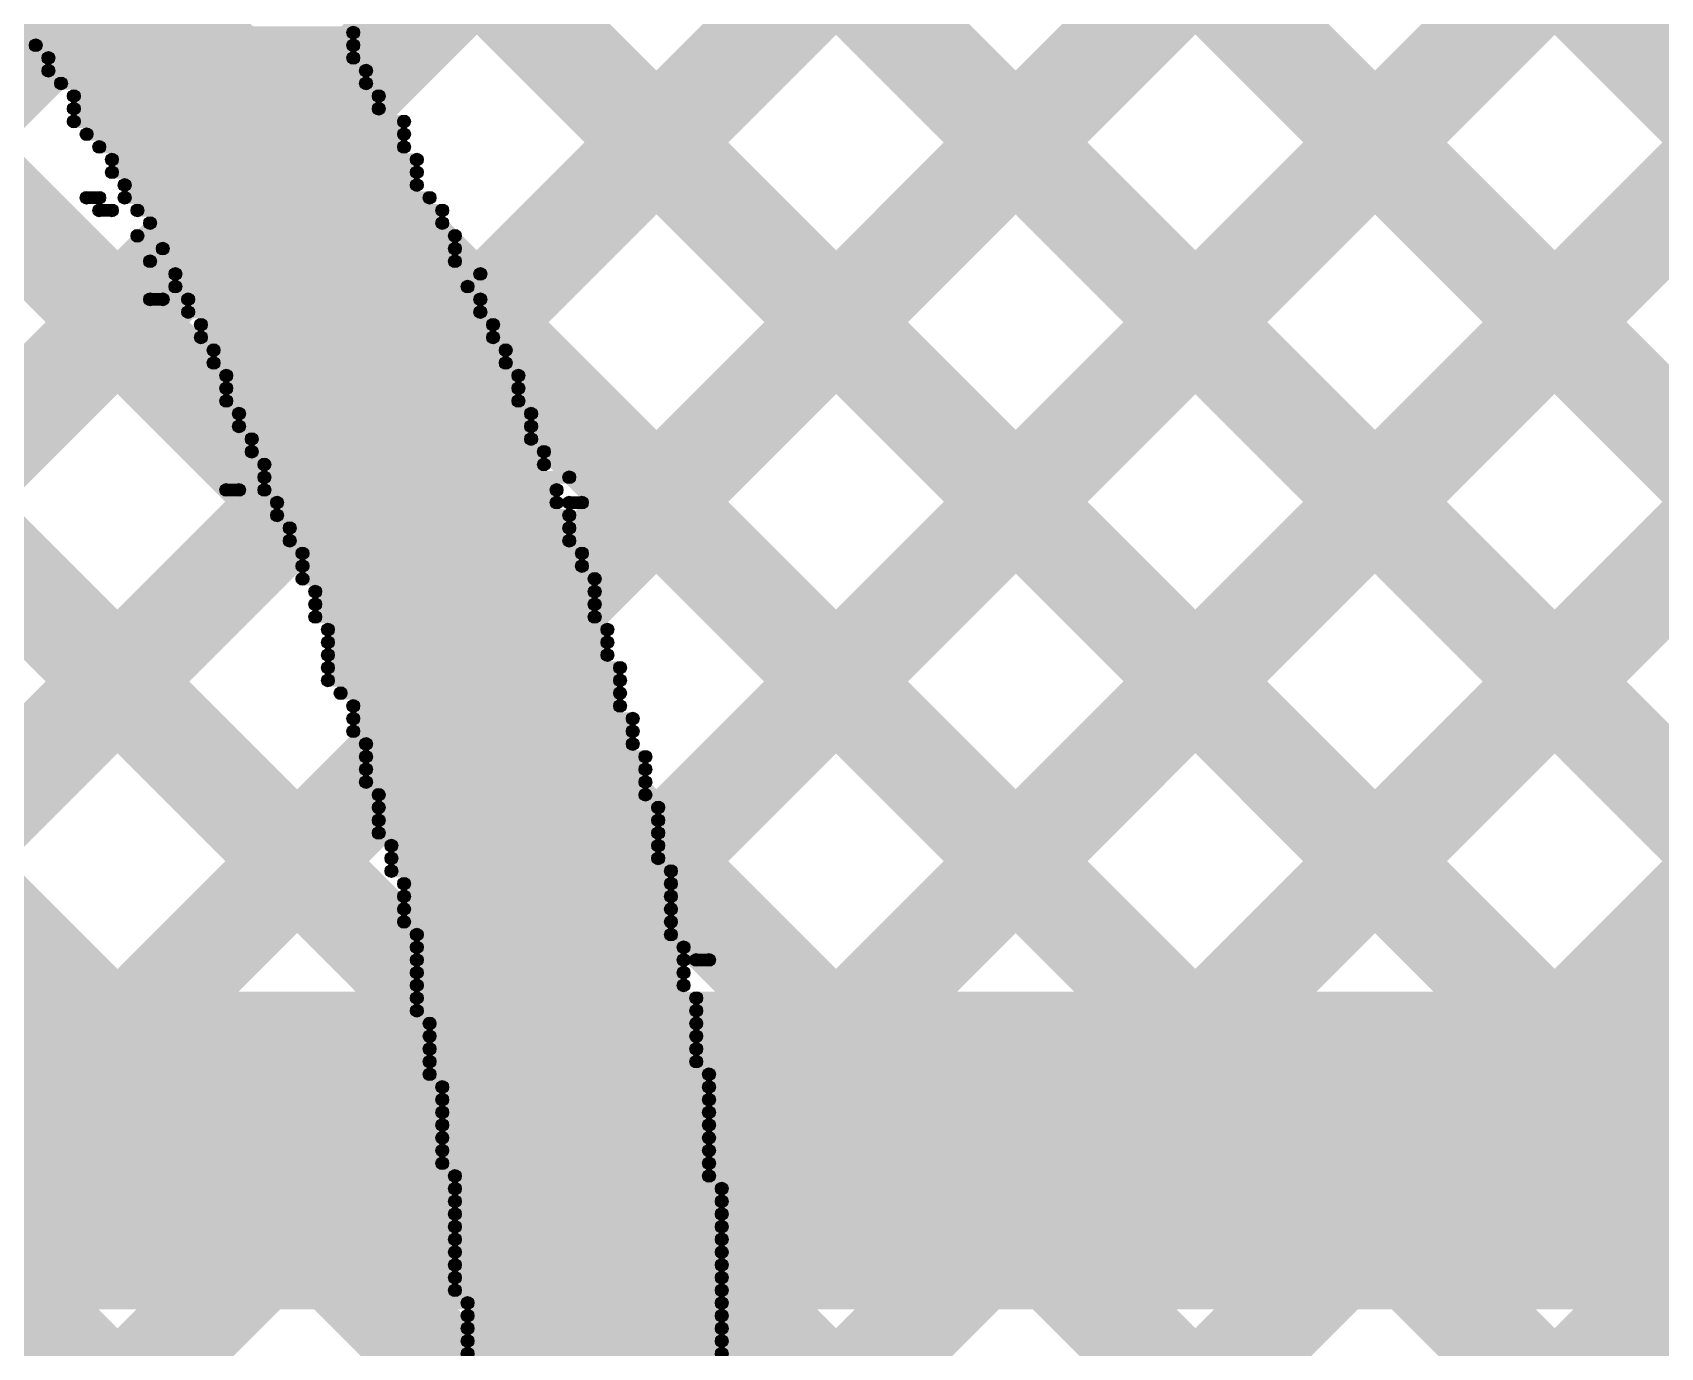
# Model space of a CAD drawing. Header units: millimetres. Extents: x 0 to 5.55, y 0 to 1.02.
# Drawn here: x 4.4298 to 4.5579, y 0.5995 to 0.703 of the extents above; entities that cross this region are included whole.
import ezdxf

# ---------------------------------------------------------------- set-up
doc = ezdxf.new("R2010")
doc.units = ezdxf.units.MM
doc.header["$MEASUREMENT"] = 0
for name, color, linetype in [('BottomLayer', 5, 'Continuous'), ('BottomOverlay', 54, 'Continuous'), ('TopLayer', 1, 'Continuous')]:
    doc.layers.add(name, color=color, linetype=linetype)

msp = doc.modelspace()

# ---------------------------------------------------------------- hatches: boundary and pattern name
at = {"layer": 'BottomLayer'}
for points in [[(4.02527, 0.29167), (4.01961, 0.29733), (4.72011, 0.99783), (4.72577, 0.99217)], [(4.03396, 0.99217), (4.03961, 0.99783), (4.50861, 0.52883), (4.50295, 0.52317)], [(4.05356, 0.29167), (4.0479, 0.29733), (4.7484, 0.99783), (4.75406, 0.99217)], [(4.06224, 0.99217), (4.0679, 0.99783), (4.52237, 0.54336), (4.51671, 0.5377)], [(4.08184, 0.29167), (4.07618, 0.29733), (4.77668, 0.99783), (4.78234, 0.99217)], [(4.09052, 0.99217), (4.09618, 0.99783), (4.55068, 0.54333), (4.54502, 0.53767)], [(4.11012, 0.29167), (4.10447, 0.29733), (4.80497, 0.99783), (4.81062, 0.99217)], [(4.11881, 0.99217), (4.12447, 0.99783), (4.57897, 0.54333), (4.57331, 0.53767)], [(4.13841, 0.29167), (4.13275, 0.29733), (4.83325, 0.99783), (4.83891, 0.99217)], [(4.14709, 0.99217), (4.15275, 0.99783), (4.60725, 0.54333), (4.60159, 0.53767)], [(4.16669, 0.29167), (4.16104, 0.29733), (4.86154, 0.99783), (4.86719, 0.99217)], [(4.17538, 0.99217), (4.18103, 0.99783), (4.63553, 0.54333), (4.62988, 0.53767)], [(4.19498, 0.29167), (4.18932, 0.29733), (4.88982, 0.99783), (4.89548, 0.99217)], [(4.20366, 0.99217), (4.20932, 0.99783), (4.64783, 0.55932), (4.64217, 0.55366)], [(4.22326, 0.29167), (4.2176, 0.29733), (4.9181, 0.99783), (4.92376, 0.99217)], [(4.23195, 0.99217), (4.2376, 0.99783), (4.6746, 0.56083), (4.66895, 0.55517)], [(4.25155, 0.29167), (4.24589, 0.29733), (4.94639, 0.99783), (4.95205, 0.99217)], [(4.26023, 0.99217), (4.26589, 0.99783), (4.70289, 0.56083), (4.69723, 0.55517)]]:
    msp.add_hatch(color=5, dxfattribs=at).paths.add_polyline_path(points)
at = {"layer": 'BottomOverlay'}
for points in [[(4.429, 0.7025), (4.429, 0.7035), (4.455, 0.7035), (4.455, 0.7025)], [(4.43, 0.7015), (4.43, 0.7025), (4.455, 0.7025), (4.455, 0.7015)], [(4.431, 0.7005), (4.431, 0.7015), (4.455, 0.7015), (4.455, 0.7005)], [(4.431, 0.6995), (4.431, 0.7005), (4.456, 0.7005), (4.456, 0.6995)], [(4.432, 0.6985), (4.432, 0.6995), (4.456, 0.6995), (4.456, 0.6985)], [(4.433, 0.6975), (4.433, 0.6985), (4.457, 0.6985), (4.457, 0.6975)], [(4.433, 0.6965), (4.433, 0.6975), (4.457, 0.6975), (4.457, 0.6965)], [(4.433, 0.6955), (4.433, 0.6965), (4.459, 0.6965), (4.459, 0.6955)], [(4.434, 0.6945), (4.434, 0.6955), (4.459, 0.6955), (4.459, 0.6945)], [(4.435, 0.6935), (4.435, 0.6945), (4.459, 0.6945), (4.459, 0.6935)], [(4.436, 0.6925), (4.436, 0.6935), (4.46, 0.6935), (4.46, 0.6925)], [(4.436, 0.6915), (4.436, 0.6925), (4.46, 0.6925), (4.46, 0.6915)], [(4.437, 0.6905), (4.437, 0.6915), (4.46, 0.6915), (4.46, 0.6905)], [(4.434, 0.6895), (4.434, 0.6905), (4.435, 0.6905), (4.435, 0.6895)], [(4.435, 0.6885), (4.435, 0.6895), (4.436, 0.6895), (4.436, 0.6885)], [(4.437, 0.6895), (4.437, 0.6905), (4.461, 0.6905), (4.461, 0.6895)], [(4.438, 0.6885), (4.438, 0.6895), (4.462, 0.6895), (4.462, 0.6885)], [(4.439, 0.6875), (4.439, 0.6885), (4.462, 0.6885), (4.462, 0.6875)], [(4.438, 0.6865), (4.438, 0.6875), (4.463, 0.6875), (4.463, 0.6865)], [(4.44, 0.6855), (4.44, 0.6865), (4.463, 0.6865), (4.463, 0.6855)], [(4.439, 0.6845), (4.439, 0.6855), (4.463, 0.6855), (4.463, 0.6845)], [(4.441, 0.6835), (4.441, 0.6845), (4.465, 0.6845), (4.465, 0.6835)], [(4.441, 0.6825), (4.441, 0.6835), (4.464, 0.6835), (4.464, 0.6825)], [(4.439, 0.6815), (4.439, 0.6825), (4.44, 0.6825), (4.44, 0.6815)], [(4.442, 0.6815), (4.442, 0.6825), (4.465, 0.6825), (4.465, 0.6815)], [(4.442, 0.6805), (4.442, 0.6815), (4.465, 0.6815), (4.465, 0.6805)], [(4.443, 0.6795), (4.443, 0.6805), (4.466, 0.6805), (4.466, 0.6795)], [(4.443, 0.6785), (4.443, 0.6795), (4.466, 0.6795), (4.466, 0.6785)], [(4.444, 0.6775), (4.444, 0.6785), (4.467, 0.6785), (4.467, 0.6775)], [(4.444, 0.6765), (4.444, 0.6775), (4.467, 0.6775), (4.467, 0.6765)], [(4.445, 0.6755), (4.445, 0.6765), (4.468, 0.6765), (4.468, 0.6755)], [(4.445, 0.6745), (4.445, 0.6755), (4.468, 0.6755), (4.468, 0.6745)], [(4.445, 0.6735), (4.445, 0.6745), (4.468, 0.6745), (4.468, 0.6735)], [(4.446, 0.6725), (4.446, 0.6735), (4.469, 0.6735), (4.469, 0.6725)], [(4.446, 0.6715), (4.446, 0.6725), (4.469, 0.6725), (4.469, 0.6715)], [(4.447, 0.6705), (4.447, 0.6715), (4.469, 0.6715), (4.469, 0.6705)], [(4.447, 0.6695), (4.447, 0.6705), (4.47, 0.6705), (4.47, 0.6695)], [(4.448, 0.6685), (4.448, 0.6695), (4.47, 0.6695), (4.47, 0.6685)], [(4.448, 0.6675), (4.448, 0.6685), (4.472, 0.6685), (4.472, 0.6675)], [(4.445, 0.6665), (4.445, 0.6675), (4.446, 0.6675), (4.446, 0.6665)], [(4.448, 0.6665), (4.448, 0.6675), (4.471, 0.6675), (4.471, 0.6665)], [(4.449, 0.6655), (4.449, 0.6665), (4.471, 0.6665), (4.471, 0.6655)], [(4.472, 0.6655), (4.472, 0.6665), (4.473, 0.6665), (4.473, 0.6655)], [(4.449, 0.6645), (4.449, 0.6655), (4.472, 0.6655), (4.472, 0.6645)], [(4.45, 0.6635), (4.45, 0.6645), (4.472, 0.6645), (4.472, 0.6635)], [(4.45, 0.6625), (4.45, 0.6635), (4.472, 0.6635), (4.472, 0.6625)], [(4.451, 0.6615), (4.451, 0.6625), (4.473, 0.6625), (4.473, 0.6615)], [(4.451, 0.6605), (4.451, 0.6615), (4.473, 0.6615), (4.473, 0.6605)], [(4.451, 0.6595), (4.451, 0.6605), (4.474, 0.6605), (4.474, 0.6595)], [(4.452, 0.6585), (4.452, 0.6595), (4.474, 0.6595), (4.474, 0.6585)], [(4.452, 0.6575), (4.452, 0.6585), (4.474, 0.6585), (4.474, 0.6575)], [(4.452, 0.6565), (4.452, 0.6575), (4.474, 0.6575), (4.474, 0.6565)], [(4.453, 0.6555), (4.453, 0.6565), (4.475, 0.6565), (4.475, 0.6555)], [(4.453, 0.6545), (4.453, 0.6555), (4.475, 0.6555), (4.475, 0.6545)], [(4.453, 0.6535), (4.453, 0.6545), (4.475, 0.6545), (4.475, 0.6535)], [(4.453, 0.6525), (4.453, 0.6535), (4.476, 0.6535), (4.476, 0.6525)], [(4.453, 0.6515), (4.453, 0.6525), (4.476, 0.6525), (4.476, 0.6515)], [(4.454, 0.6505), (4.454, 0.6515), (4.476, 0.6515), (4.476, 0.6505)], [(4.455, 0.6495), (4.455, 0.6505), (4.476, 0.6505), (4.476, 0.6495)], [(4.455, 0.6485), (4.455, 0.6495), (4.477, 0.6495), (4.477, 0.6485)], [(4.455, 0.6475), (4.455, 0.6485), (4.477, 0.6485), (4.477, 0.6475)], [(4.456, 0.6465), (4.456, 0.6475), (4.477, 0.6475), (4.477, 0.6465)], [(4.456, 0.6455), (4.456, 0.6465), (4.478, 0.6465), (4.478, 0.6455)], [(4.456, 0.6445), (4.456, 0.6455), (4.478, 0.6455), (4.478, 0.6445)], [(4.456, 0.6435), (4.456, 0.6445), (4.478, 0.6445), (4.478, 0.6435)], [(4.457, 0.6425), (4.457, 0.6435), (4.478, 0.6435), (4.478, 0.6425)], [(4.457, 0.6415), (4.457, 0.6425), (4.479, 0.6425), (4.479, 0.6415)], [(4.457, 0.6405), (4.457, 0.6415), (4.479, 0.6415), (4.479, 0.6405)], [(4.457, 0.6395), (4.457, 0.6405), (4.479, 0.6405), (4.479, 0.6395)], [(4.458, 0.6385), (4.458, 0.6395), (4.479, 0.6395), (4.479, 0.6385)], [(4.458, 0.6375), (4.458, 0.6385), (4.479, 0.6385), (4.479, 0.6375)], [(4.458, 0.6365), (4.458, 0.6375), (4.48, 0.6375), (4.48, 0.6365)], [(4.459, 0.6355), (4.459, 0.6365), (4.48, 0.6365), (4.48, 0.6355)], [(4.459, 0.6345), (4.459, 0.6355), (4.48, 0.6355), (4.48, 0.6345)], [(4.459, 0.6335), (4.459, 0.6345), (4.48, 0.6345), (4.48, 0.6335)], [(4.459, 0.6325), (4.459, 0.6335), (4.48, 0.6335), (4.48, 0.6325)], [(4.46, 0.6315), (4.46, 0.6325), (4.48, 0.6325), (4.48, 0.6315)], [(4.46, 0.6305), (4.46, 0.6315), (4.481, 0.6315), (4.481, 0.6305)], [(4.46, 0.6295), (4.46, 0.6305), (4.481, 0.6305), (4.481, 0.6295)], [(4.482, 0.6295), (4.482, 0.6305), (4.483, 0.6305), (4.483, 0.6295)], [(4.46, 0.6285), (4.46, 0.6295), (4.481, 0.6295), (4.481, 0.6285)], [(4.46, 0.6275), (4.46, 0.6285), (4.481, 0.6285), (4.481, 0.6275)], [(4.46, 0.6265), (4.46, 0.6275), (4.482, 0.6275), (4.482, 0.6265)], [(4.46, 0.6255), (4.46, 0.6265), (4.482, 0.6265), (4.482, 0.6255)], [(4.461, 0.6245), (4.461, 0.6255), (4.482, 0.6255), (4.482, 0.6245)], [(4.461, 0.6235), (4.461, 0.6245), (4.482, 0.6245), (4.482, 0.6235)], [(4.461, 0.6225), (4.461, 0.6235), (4.482, 0.6235), (4.482, 0.6225)], [(4.461, 0.6215), (4.461, 0.6225), (4.482, 0.6225), (4.482, 0.6215)], [(4.461, 0.6205), (4.461, 0.6215), (4.483, 0.6215), (4.483, 0.6205)], [(4.462, 0.6195), (4.462, 0.6205), (4.483, 0.6205), (4.483, 0.6195)], [(4.462, 0.6185), (4.462, 0.6195), (4.483, 0.6195), (4.483, 0.6185)], [(4.462, 0.6175), (4.462, 0.6185), (4.483, 0.6185), (4.483, 0.6175)], [(4.462, 0.6165), (4.462, 0.6175), (4.483, 0.6175), (4.483, 0.6165)], [(4.462, 0.6155), (4.462, 0.6165), (4.483, 0.6165), (4.483, 0.6155)], [(4.462, 0.6145), (4.462, 0.6155), (4.483, 0.6155), (4.483, 0.6145)], [(4.462, 0.6135), (4.462, 0.6145), (4.483, 0.6145), (4.483, 0.6135)], [(4.463, 0.6125), (4.463, 0.6135), (4.483, 0.6135), (4.483, 0.6125)], [(4.463, 0.6115), (4.463, 0.6125), (4.484, 0.6125), (4.484, 0.6115)], [(4.463, 0.6105), (4.463, 0.6115), (4.484, 0.6115), (4.484, 0.6105)], [(4.463, 0.6095), (4.463, 0.6105), (4.484, 0.6105), (4.484, 0.6095)], [(4.463, 0.6085), (4.463, 0.6095), (4.484, 0.6095), (4.484, 0.6085)], [(4.463, 0.6075), (4.463, 0.6085), (4.484, 0.6085), (4.484, 0.6075)], [(4.463, 0.6065), (4.463, 0.6075), (4.484, 0.6075), (4.484, 0.6065)], [(4.463, 0.6055), (4.463, 0.6065), (4.484, 0.6065), (4.484, 0.6055)], [(4.463, 0.6045), (4.463, 0.6055), (4.484, 0.6055), (4.484, 0.6045)], [(4.463, 0.6035), (4.463, 0.6045), (4.484, 0.6045), (4.484, 0.6035)], [(4.464, 0.6025), (4.464, 0.6035), (4.484, 0.6035), (4.484, 0.6025)], [(4.464, 0.6015), (4.464, 0.6025), (4.484, 0.6025), (4.484, 0.6015)], [(4.464, 0.6005), (4.464, 0.6015), (4.484, 0.6015), (4.484, 0.6005)], [(4.464, 0.5995), (4.464, 0.6005), (4.484, 0.6005), (4.484, 0.5995)], [(4.464, 0.5985), (4.464, 0.5995), (4.484, 0.5995), (4.484, 0.5985)]]:
    msp.add_hatch(color=54, dxfattribs=at).paths.add_polyline_path(points)
h = msp.add_hatch(color=54, dxfattribs=at)
edge = h.paths.add_edge_path()
edge.add_arc((4.43, 0.702), 0.0005, 0, 360)
h = msp.add_hatch(color=54, dxfattribs=at)
edge = h.paths.add_edge_path()
edge.add_arc((4.455, 0.703), 0.0005, 0, 360)
h = msp.add_hatch(color=54, dxfattribs=at)
edge = h.paths.add_edge_path()
edge.add_arc((4.455, 0.702), 0.0005, 0, 360)
h = msp.add_hatch(color=54, dxfattribs=at)
edge = h.paths.add_edge_path()
edge.add_arc((4.431, 0.701), 0.0005, 0, 360)
h = msp.add_hatch(color=54, dxfattribs=at)
edge = h.paths.add_edge_path()
edge.add_arc((4.455, 0.701), 0.0005, 0, 360)
h = msp.add_hatch(color=54, dxfattribs=at)
edge = h.paths.add_edge_path()
edge.add_arc((4.431, 0.7), 0.0005, 0, 360)
h = msp.add_hatch(color=54, dxfattribs=at)
edge = h.paths.add_edge_path()
edge.add_arc((4.456, 0.7), 0.0005, 0, 360)
h = msp.add_hatch(color=54, dxfattribs=at)
edge = h.paths.add_edge_path()
edge.add_arc((4.432, 0.699), 0.0005, 0, 360)
h = msp.add_hatch(color=54, dxfattribs=at)
edge = h.paths.add_edge_path()
edge.add_arc((4.433, 0.698), 0.0005, 0, 360)
h = msp.add_hatch(color=54, dxfattribs=at)
edge = h.paths.add_edge_path()
edge.add_arc((4.456, 0.699), 0.0005, 0, 360)
h = msp.add_hatch(color=54, dxfattribs=at)
edge = h.paths.add_edge_path()
edge.add_arc((4.457, 0.698), 0.0005, 0, 360)
h = msp.add_hatch(color=54, dxfattribs=at)
edge = h.paths.add_edge_path()
edge.add_arc((4.433, 0.697), 0.0005, 0, 360)
h = msp.add_hatch(color=54, dxfattribs=at)
edge = h.paths.add_edge_path()
edge.add_arc((4.457, 0.697), 0.0005, 0, 360)
h = msp.add_hatch(color=54, dxfattribs=at)
edge = h.paths.add_edge_path()
edge.add_arc((4.433, 0.696), 0.0005, 0, 360)
h = msp.add_hatch(color=54, dxfattribs=at)
edge = h.paths.add_edge_path()
edge.add_arc((4.459, 0.696), 0.0005, 0, 360)
h = msp.add_hatch(color=54, dxfattribs=at)
edge = h.paths.add_edge_path()
edge.add_arc((4.434, 0.695), 0.0005, 0, 360)
h = msp.add_hatch(color=54, dxfattribs=at)
edge = h.paths.add_edge_path()
edge.add_arc((4.459, 0.695), 0.0005, 0, 360)
h = msp.add_hatch(color=54, dxfattribs=at)
edge = h.paths.add_edge_path()
edge.add_arc((4.435, 0.694), 0.0005, 0, 360)
h = msp.add_hatch(color=54, dxfattribs=at)
edge = h.paths.add_edge_path()
edge.add_arc((4.436, 0.693), 0.0005, 0, 360)
h = msp.add_hatch(color=54, dxfattribs=at)
edge = h.paths.add_edge_path()
edge.add_arc((4.459, 0.694), 0.0005, 0, 360)
h = msp.add_hatch(color=54, dxfattribs=at)
edge = h.paths.add_edge_path()
edge.add_arc((4.46, 0.693), 0.0005, 0, 360)
h = msp.add_hatch(color=54, dxfattribs=at)
edge = h.paths.add_edge_path()
edge.add_arc((4.436, 0.692), 0.0005, 0, 360)
h = msp.add_hatch(color=54, dxfattribs=at)
edge = h.paths.add_edge_path()
edge.add_arc((4.46, 0.692), 0.0005, 0, 360)
h = msp.add_hatch(color=54, dxfattribs=at)
edge = h.paths.add_edge_path()
edge.add_arc((4.437, 0.691), 0.0005, 0, 360)
h = msp.add_hatch(color=54, dxfattribs=at)
edge = h.paths.add_edge_path()
edge.add_arc((4.46, 0.691), 0.0005, 0, 360)
h = msp.add_hatch(color=54, dxfattribs=at)
edge = h.paths.add_edge_path()
edge.add_arc((4.434, 0.69), 0.0005, 0, 360)
h = msp.add_hatch(color=54, dxfattribs=at)
edge = h.paths.add_edge_path()
edge.add_arc((4.435, 0.69), 0.0005, 0, 360)
h = msp.add_hatch(color=54, dxfattribs=at)
edge = h.paths.add_edge_path()
edge.add_arc((4.435, 0.689), 0.0005, 0, 360)
h = msp.add_hatch(color=54, dxfattribs=at)
edge = h.paths.add_edge_path()
edge.add_arc((4.436, 0.689), 0.0005, 0, 360)
h = msp.add_hatch(color=54, dxfattribs=at)
edge = h.paths.add_edge_path()
edge.add_arc((4.437, 0.69), 0.0005, 0, 360)
h = msp.add_hatch(color=54, dxfattribs=at)
edge = h.paths.add_edge_path()
edge.add_arc((4.438, 0.689), 0.0005, 0, 360)
h = msp.add_hatch(color=54, dxfattribs=at)
edge = h.paths.add_edge_path()
edge.add_arc((4.461, 0.69), 0.0005, 0, 360)
h = msp.add_hatch(color=54, dxfattribs=at)
edge = h.paths.add_edge_path()
edge.add_arc((4.462, 0.689), 0.0005, 0, 360)
h = msp.add_hatch(color=54, dxfattribs=at)
edge = h.paths.add_edge_path()
edge.add_arc((4.439, 0.688), 0.0005, 0, 360)
h = msp.add_hatch(color=54, dxfattribs=at)
edge = h.paths.add_edge_path()
edge.add_arc((4.462, 0.688), 0.0005, 0, 360)
h = msp.add_hatch(color=54, dxfattribs=at)
edge = h.paths.add_edge_path()
edge.add_arc((4.438, 0.687), 0.0005, 0, 360)
h = msp.add_hatch(color=54, dxfattribs=at)
edge = h.paths.add_edge_path()
edge.add_arc((4.463, 0.687), 0.0005, 0, 360)
h = msp.add_hatch(color=54, dxfattribs=at)
edge = h.paths.add_edge_path()
edge.add_arc((4.44, 0.686), 0.0005, 0, 360)
h = msp.add_hatch(color=54, dxfattribs=at)
edge = h.paths.add_edge_path()
edge.add_arc((4.463, 0.686), 0.0005, 0, 360)
h = msp.add_hatch(color=54, dxfattribs=at)
edge = h.paths.add_edge_path()
edge.add_arc((4.439, 0.685), 0.0005, 0, 360)
h = msp.add_hatch(color=54, dxfattribs=at)
edge = h.paths.add_edge_path()
edge.add_arc((4.441, 0.684), 0.0005, 0, 360)
h = msp.add_hatch(color=54, dxfattribs=at)
edge = h.paths.add_edge_path()
edge.add_arc((4.463, 0.685), 0.0005, 0, 360)
h = msp.add_hatch(color=54, dxfattribs=at)
edge = h.paths.add_edge_path()
edge.add_arc((4.465, 0.684), 0.0005, 0, 360)
h = msp.add_hatch(color=54, dxfattribs=at)
edge = h.paths.add_edge_path()
edge.add_arc((4.441, 0.683), 0.0005, 0, 360)
h = msp.add_hatch(color=54, dxfattribs=at)
edge = h.paths.add_edge_path()
edge.add_arc((4.464, 0.683), 0.0005, 0, 360)
h = msp.add_hatch(color=54, dxfattribs=at)
edge = h.paths.add_edge_path()
edge.add_arc((4.439, 0.682), 0.0005, 0, 360)
h = msp.add_hatch(color=54, dxfattribs=at)
edge = h.paths.add_edge_path()
edge.add_arc((4.44, 0.682), 0.0005, 0, 360)
h = msp.add_hatch(color=54, dxfattribs=at)
edge = h.paths.add_edge_path()
edge.add_arc((4.442, 0.682), 0.0005, 0, 360)
h = msp.add_hatch(color=54, dxfattribs=at)
edge = h.paths.add_edge_path()
edge.add_arc((4.465, 0.682), 0.0005, 0, 360)
h = msp.add_hatch(color=54, dxfattribs=at)
edge = h.paths.add_edge_path()
edge.add_arc((4.442, 0.681), 0.0005, 0, 360)
h = msp.add_hatch(color=54, dxfattribs=at)
edge = h.paths.add_edge_path()
edge.add_arc((4.443, 0.68), 0.0005, 0, 360)
h = msp.add_hatch(color=54, dxfattribs=at)
edge = h.paths.add_edge_path()
edge.add_arc((4.465, 0.681), 0.0005, 0, 360)
h = msp.add_hatch(color=54, dxfattribs=at)
edge = h.paths.add_edge_path()
edge.add_arc((4.466, 0.68), 0.0005, 0, 360)
h = msp.add_hatch(color=54, dxfattribs=at)
edge = h.paths.add_edge_path()
edge.add_arc((4.443, 0.679), 0.0005, 0, 360)
h = msp.add_hatch(color=54, dxfattribs=at)
edge = h.paths.add_edge_path()
edge.add_arc((4.466, 0.679), 0.0005, 0, 360)
h = msp.add_hatch(color=54, dxfattribs=at)
edge = h.paths.add_edge_path()
edge.add_arc((4.444, 0.678), 0.0005, 0, 360)
h = msp.add_hatch(color=54, dxfattribs=at)
edge = h.paths.add_edge_path()
edge.add_arc((4.467, 0.678), 0.0005, 0, 360)
h = msp.add_hatch(color=54, dxfattribs=at)
edge = h.paths.add_edge_path()
edge.add_arc((4.444, 0.677), 0.0005, 0, 360)
h = msp.add_hatch(color=54, dxfattribs=at)
edge = h.paths.add_edge_path()
edge.add_arc((4.467, 0.677), 0.0005, 0, 360)
h = msp.add_hatch(color=54, dxfattribs=at)
edge = h.paths.add_edge_path()
edge.add_arc((4.445, 0.676), 0.0005, 0, 360)
h = msp.add_hatch(color=54, dxfattribs=at)
edge = h.paths.add_edge_path()
edge.add_arc((4.445, 0.675), 0.0005, 0, 360)
h = msp.add_hatch(color=54, dxfattribs=at)
edge = h.paths.add_edge_path()
edge.add_arc((4.468, 0.676), 0.0005, 0, 360)
h = msp.add_hatch(color=54, dxfattribs=at)
edge = h.paths.add_edge_path()
edge.add_arc((4.468, 0.675), 0.0005, 0, 360)
h = msp.add_hatch(color=54, dxfattribs=at)
edge = h.paths.add_edge_path()
edge.add_arc((4.445, 0.674), 0.0005, 0, 360)
h = msp.add_hatch(color=54, dxfattribs=at)
edge = h.paths.add_edge_path()
edge.add_arc((4.468, 0.674), 0.0005, 0, 360)
h = msp.add_hatch(color=54, dxfattribs=at)
edge = h.paths.add_edge_path()
edge.add_arc((4.446, 0.673), 0.0005, 0, 360)
h = msp.add_hatch(color=54, dxfattribs=at)
edge = h.paths.add_edge_path()
edge.add_arc((4.469, 0.673), 0.0005, 0, 360)
h = msp.add_hatch(color=54, dxfattribs=at)
edge = h.paths.add_edge_path()
edge.add_arc((4.446, 0.672), 0.0005, 0, 360)
h = msp.add_hatch(color=54, dxfattribs=at)
edge = h.paths.add_edge_path()
edge.add_arc((4.447, 0.671), 0.0005, 0, 360)
h = msp.add_hatch(color=54, dxfattribs=at)
edge = h.paths.add_edge_path()
edge.add_arc((4.469, 0.672), 0.0005, 0, 360)
h = msp.add_hatch(color=54, dxfattribs=at)
edge = h.paths.add_edge_path()
edge.add_arc((4.469, 0.671), 0.0005, 0, 360)
h = msp.add_hatch(color=54, dxfattribs=at)
edge = h.paths.add_edge_path()
edge.add_arc((4.447, 0.67), 0.0005, 0, 360)
h = msp.add_hatch(color=54, dxfattribs=at)
edge = h.paths.add_edge_path()
edge.add_arc((4.47, 0.67), 0.0005, 0, 360)
h = msp.add_hatch(color=54, dxfattribs=at)
edge = h.paths.add_edge_path()
edge.add_arc((4.448, 0.669), 0.0005, 0, 360)
h = msp.add_hatch(color=54, dxfattribs=at)
edge = h.paths.add_edge_path()
edge.add_arc((4.47, 0.669), 0.0005, 0, 360)
h = msp.add_hatch(color=54, dxfattribs=at)
edge = h.paths.add_edge_path()
edge.add_arc((4.448, 0.668), 0.0005, 0, 360)
h = msp.add_hatch(color=54, dxfattribs=at)
edge = h.paths.add_edge_path()
edge.add_arc((4.472, 0.668), 0.0005, 0, 360)
h = msp.add_hatch(color=54, dxfattribs=at)
edge = h.paths.add_edge_path()
edge.add_arc((4.445, 0.667), 0.0005, 0, 360)
h = msp.add_hatch(color=54, dxfattribs=at)
edge = h.paths.add_edge_path()
edge.add_arc((4.446, 0.667), 0.0005, 0, 360)
h = msp.add_hatch(color=54, dxfattribs=at)
edge = h.paths.add_edge_path()
edge.add_arc((4.448, 0.667), 0.0005, 0, 360)
h = msp.add_hatch(color=54, dxfattribs=at)
edge = h.paths.add_edge_path()
edge.add_arc((4.449, 0.666), 0.0005, 0, 360)
h = msp.add_hatch(color=54, dxfattribs=at)
edge = h.paths.add_edge_path()
edge.add_arc((4.471, 0.667), 0.0005, 0, 360)
h = msp.add_hatch(color=54, dxfattribs=at)
edge = h.paths.add_edge_path()
edge.add_arc((4.471, 0.666), 0.0005, 0, 360)
h = msp.add_hatch(color=54, dxfattribs=at)
edge = h.paths.add_edge_path()
edge.add_arc((4.472, 0.666), 0.0005, 0, 360)
h = msp.add_hatch(color=54, dxfattribs=at)
edge = h.paths.add_edge_path()
edge.add_arc((4.473, 0.666), 0.0005, 0, 360)
h = msp.add_hatch(color=54, dxfattribs=at)
edge = h.paths.add_edge_path()
edge.add_arc((4.449, 0.665), 0.0005, 0, 360)
h = msp.add_hatch(color=54, dxfattribs=at)
edge = h.paths.add_edge_path()
edge.add_arc((4.472, 0.665), 0.0005, 0, 360)
h = msp.add_hatch(color=54, dxfattribs=at)
edge = h.paths.add_edge_path()
edge.add_arc((4.45, 0.664), 0.0005, 0, 360)
h = msp.add_hatch(color=54, dxfattribs=at)
edge = h.paths.add_edge_path()
edge.add_arc((4.472, 0.664), 0.0005, 0, 360)
h = msp.add_hatch(color=54, dxfattribs=at)
edge = h.paths.add_edge_path()
edge.add_arc((4.45, 0.663), 0.0005, 0, 360)
h = msp.add_hatch(color=54, dxfattribs=at)
edge = h.paths.add_edge_path()
edge.add_arc((4.472, 0.663), 0.0005, 0, 360)
h = msp.add_hatch(color=54, dxfattribs=at)
edge = h.paths.add_edge_path()
edge.add_arc((4.451, 0.662), 0.0005, 0, 360)
h = msp.add_hatch(color=54, dxfattribs=at)
edge = h.paths.add_edge_path()
edge.add_arc((4.451, 0.661), 0.0005, 0, 360)
h = msp.add_hatch(color=54, dxfattribs=at)
edge = h.paths.add_edge_path()
edge.add_arc((4.473, 0.662), 0.0005, 0, 360)
h = msp.add_hatch(color=54, dxfattribs=at)
edge = h.paths.add_edge_path()
edge.add_arc((4.473, 0.661), 0.0005, 0, 360)
h = msp.add_hatch(color=54, dxfattribs=at)
edge = h.paths.add_edge_path()
edge.add_arc((4.451, 0.66), 0.0005, 0, 360)
h = msp.add_hatch(color=54, dxfattribs=at)
edge = h.paths.add_edge_path()
edge.add_arc((4.474, 0.66), 0.0005, 0, 360)
h = msp.add_hatch(color=54, dxfattribs=at)
edge = h.paths.add_edge_path()
edge.add_arc((4.452, 0.659), 0.0005, 0, 360)
h = msp.add_hatch(color=54, dxfattribs=at)
edge = h.paths.add_edge_path()
edge.add_arc((4.474, 0.659), 0.0005, 0, 360)
h = msp.add_hatch(color=54, dxfattribs=at)
edge = h.paths.add_edge_path()
edge.add_arc((4.452, 0.658), 0.0005, 0, 360)
h = msp.add_hatch(color=54, dxfattribs=at)
edge = h.paths.add_edge_path()
edge.add_arc((4.452, 0.657), 0.0005, 0, 360)
h = msp.add_hatch(color=54, dxfattribs=at)
edge = h.paths.add_edge_path()
edge.add_arc((4.474, 0.658), 0.0005, 0, 360)
h = msp.add_hatch(color=54, dxfattribs=at)
edge = h.paths.add_edge_path()
edge.add_arc((4.474, 0.657), 0.0005, 0, 360)
h = msp.add_hatch(color=54, dxfattribs=at)
edge = h.paths.add_edge_path()
edge.add_arc((4.453, 0.656), 0.0005, 0, 360)
h = msp.add_hatch(color=54, dxfattribs=at)
edge = h.paths.add_edge_path()
edge.add_arc((4.475, 0.656), 0.0005, 0, 360)
h = msp.add_hatch(color=54, dxfattribs=at)
edge = h.paths.add_edge_path()
edge.add_arc((4.453, 0.655), 0.0005, 0, 360)
h = msp.add_hatch(color=54, dxfattribs=at)
edge = h.paths.add_edge_path()
edge.add_arc((4.475, 0.655), 0.0005, 0, 360)
h = msp.add_hatch(color=54, dxfattribs=at)
edge = h.paths.add_edge_path()
edge.add_arc((4.453, 0.654), 0.0005, 0, 360)
h = msp.add_hatch(color=54, dxfattribs=at)
edge = h.paths.add_edge_path()
edge.add_arc((4.475, 0.654), 0.0005, 0, 360)
h = msp.add_hatch(color=54, dxfattribs=at)
edge = h.paths.add_edge_path()
edge.add_arc((4.453, 0.653), 0.0005, 0, 360)
h = msp.add_hatch(color=54, dxfattribs=at)
edge = h.paths.add_edge_path()
edge.add_arc((4.453, 0.652), 0.0005, 0, 360)
h = msp.add_hatch(color=54, dxfattribs=at)
edge = h.paths.add_edge_path()
edge.add_arc((4.476, 0.653), 0.0005, 0, 360)
h = msp.add_hatch(color=54, dxfattribs=at)
edge = h.paths.add_edge_path()
edge.add_arc((4.476, 0.652), 0.0005, 0, 360)
h = msp.add_hatch(color=54, dxfattribs=at)
edge = h.paths.add_edge_path()
edge.add_arc((4.454, 0.651), 0.0005, 0, 360)
h = msp.add_hatch(color=54, dxfattribs=at)
edge = h.paths.add_edge_path()
edge.add_arc((4.476, 0.651), 0.0005, 0, 360)
h = msp.add_hatch(color=54, dxfattribs=at)
edge = h.paths.add_edge_path()
edge.add_arc((4.455, 0.65), 0.0005, 0, 360)
h = msp.add_hatch(color=54, dxfattribs=at)
edge = h.paths.add_edge_path()
edge.add_arc((4.476, 0.65), 0.0005, 0, 360)
h = msp.add_hatch(color=54, dxfattribs=at)
edge = h.paths.add_edge_path()
edge.add_arc((4.455, 0.649), 0.0005, 0, 360)
h = msp.add_hatch(color=54, dxfattribs=at)
edge = h.paths.add_edge_path()
edge.add_arc((4.455, 0.648), 0.0005, 0, 360)
h = msp.add_hatch(color=54, dxfattribs=at)
edge = h.paths.add_edge_path()
edge.add_arc((4.477, 0.649), 0.0005, 0, 360)
h = msp.add_hatch(color=54, dxfattribs=at)
edge = h.paths.add_edge_path()
edge.add_arc((4.477, 0.648), 0.0005, 0, 360)
h = msp.add_hatch(color=54, dxfattribs=at)
edge = h.paths.add_edge_path()
edge.add_arc((4.456, 0.647), 0.0005, 0, 360)
h = msp.add_hatch(color=54, dxfattribs=at)
edge = h.paths.add_edge_path()
edge.add_arc((4.477, 0.647), 0.0005, 0, 360)
h = msp.add_hatch(color=54, dxfattribs=at)
edge = h.paths.add_edge_path()
edge.add_arc((4.456, 0.646), 0.0005, 0, 360)
h = msp.add_hatch(color=54, dxfattribs=at)
edge = h.paths.add_edge_path()
edge.add_arc((4.478, 0.646), 0.0005, 0, 360)
h = msp.add_hatch(color=54, dxfattribs=at)
edge = h.paths.add_edge_path()
edge.add_arc((4.456, 0.645), 0.0005, 0, 360)
h = msp.add_hatch(color=54, dxfattribs=at)
edge = h.paths.add_edge_path()
edge.add_arc((4.478, 0.645), 0.0005, 0, 360)
h = msp.add_hatch(color=54, dxfattribs=at)
edge = h.paths.add_edge_path()
edge.add_arc((4.456, 0.644), 0.0005, 0, 360)
h = msp.add_hatch(color=54, dxfattribs=at)
edge = h.paths.add_edge_path()
edge.add_arc((4.457, 0.643), 0.0005, 0, 360)
h = msp.add_hatch(color=54, dxfattribs=at)
edge = h.paths.add_edge_path()
edge.add_arc((4.478, 0.644), 0.0005, 0, 360)
h = msp.add_hatch(color=54, dxfattribs=at)
edge = h.paths.add_edge_path()
edge.add_arc((4.478, 0.643), 0.0005, 0, 360)
h = msp.add_hatch(color=54, dxfattribs=at)
edge = h.paths.add_edge_path()
edge.add_arc((4.457, 0.642), 0.0005, 0, 360)
h = msp.add_hatch(color=54, dxfattribs=at)
edge = h.paths.add_edge_path()
edge.add_arc((4.479, 0.642), 0.0005, 0, 360)
h = msp.add_hatch(color=54, dxfattribs=at)
edge = h.paths.add_edge_path()
edge.add_arc((4.457, 0.641), 0.0005, 0, 360)
h = msp.add_hatch(color=54, dxfattribs=at)
edge = h.paths.add_edge_path()
edge.add_arc((4.479, 0.641), 0.0005, 0, 360)
h = msp.add_hatch(color=54, dxfattribs=at)
edge = h.paths.add_edge_path()
edge.add_arc((4.457, 0.64), 0.0005, 0, 360)
h = msp.add_hatch(color=54, dxfattribs=at)
edge = h.paths.add_edge_path()
edge.add_arc((4.458, 0.639), 0.0005, 0, 360)
h = msp.add_hatch(color=54, dxfattribs=at)
edge = h.paths.add_edge_path()
edge.add_arc((4.479, 0.64), 0.0005, 0, 360)
h = msp.add_hatch(color=54, dxfattribs=at)
edge = h.paths.add_edge_path()
edge.add_arc((4.479, 0.639), 0.0005, 0, 360)
h = msp.add_hatch(color=54, dxfattribs=at)
edge = h.paths.add_edge_path()
edge.add_arc((4.458, 0.638), 0.0005, 0, 360)
h = msp.add_hatch(color=54, dxfattribs=at)
edge = h.paths.add_edge_path()
edge.add_arc((4.479, 0.638), 0.0005, 0, 360)
h = msp.add_hatch(color=54, dxfattribs=at)
edge = h.paths.add_edge_path()
edge.add_arc((4.458, 0.637), 0.0005, 0, 360)
h = msp.add_hatch(color=54, dxfattribs=at)
edge = h.paths.add_edge_path()
edge.add_arc((4.48, 0.637), 0.0005, 0, 360)
h = msp.add_hatch(color=54, dxfattribs=at)
edge = h.paths.add_edge_path()
edge.add_arc((4.459, 0.636), 0.0005, 0, 360)
h = msp.add_hatch(color=54, dxfattribs=at)
edge = h.paths.add_edge_path()
edge.add_arc((4.48, 0.636), 0.0005, 0, 360)
h = msp.add_hatch(color=54, dxfattribs=at)
edge = h.paths.add_edge_path()
edge.add_arc((4.459, 0.635), 0.0005, 0, 360)
h = msp.add_hatch(color=54, dxfattribs=at)
edge = h.paths.add_edge_path()
edge.add_arc((4.459, 0.634), 0.0005, 0, 360)
h = msp.add_hatch(color=54, dxfattribs=at)
edge = h.paths.add_edge_path()
edge.add_arc((4.48, 0.635), 0.0005, 0, 360)
h = msp.add_hatch(color=54, dxfattribs=at)
edge = h.paths.add_edge_path()
edge.add_arc((4.48, 0.634), 0.0005, 0, 360)
h = msp.add_hatch(color=54, dxfattribs=at)
edge = h.paths.add_edge_path()
edge.add_arc((4.459, 0.633), 0.0005, 0, 360)
h = msp.add_hatch(color=54, dxfattribs=at)
edge = h.paths.add_edge_path()
edge.add_arc((4.48, 0.633), 0.0005, 0, 360)
h = msp.add_hatch(color=54, dxfattribs=at)
edge = h.paths.add_edge_path()
edge.add_arc((4.46, 0.632), 0.0005, 0, 360)
h = msp.add_hatch(color=54, dxfattribs=at)
edge = h.paths.add_edge_path()
edge.add_arc((4.48, 0.632), 0.0005, 0, 360)
h = msp.add_hatch(color=54, dxfattribs=at)
edge = h.paths.add_edge_path()
edge.add_arc((4.46, 0.631), 0.0005, 0, 360)
h = msp.add_hatch(color=54, dxfattribs=at)
edge = h.paths.add_edge_path()
edge.add_arc((4.46, 0.63), 0.0005, 0, 360)
h = msp.add_hatch(color=54, dxfattribs=at)
edge = h.paths.add_edge_path()
edge.add_arc((4.481, 0.631), 0.0005, 0, 360)
h = msp.add_hatch(color=54, dxfattribs=at)
edge = h.paths.add_edge_path()
edge.add_arc((4.481, 0.63), 0.0005, 0, 360)
h = msp.add_hatch(color=54, dxfattribs=at)
edge = h.paths.add_edge_path()
edge.add_arc((4.482, 0.63), 0.0005, 0, 360)
h = msp.add_hatch(color=54, dxfattribs=at)
edge = h.paths.add_edge_path()
edge.add_arc((4.483, 0.63), 0.0005, 0, 360)
h = msp.add_hatch(color=54, dxfattribs=at)
edge = h.paths.add_edge_path()
edge.add_arc((4.46, 0.629), 0.0005, 0, 360)
h = msp.add_hatch(color=54, dxfattribs=at)
edge = h.paths.add_edge_path()
edge.add_arc((4.481, 0.629), 0.0005, 0, 360)
h = msp.add_hatch(color=54, dxfattribs=at)
edge = h.paths.add_edge_path()
edge.add_arc((4.46, 0.628), 0.0005, 0, 360)
h = msp.add_hatch(color=54, dxfattribs=at)
edge = h.paths.add_edge_path()
edge.add_arc((4.481, 0.628), 0.0005, 0, 360)
h = msp.add_hatch(color=54, dxfattribs=at)
edge = h.paths.add_edge_path()
edge.add_arc((4.46, 0.627), 0.0005, 0, 360)
h = msp.add_hatch(color=54, dxfattribs=at)
edge = h.paths.add_edge_path()
edge.add_arc((4.482, 0.627), 0.0005, 0, 360)
h = msp.add_hatch(color=54, dxfattribs=at)
edge = h.paths.add_edge_path()
edge.add_arc((4.46, 0.626), 0.0005, 0, 360)
h = msp.add_hatch(color=54, dxfattribs=at)
edge = h.paths.add_edge_path()
edge.add_arc((4.461, 0.625), 0.0005, 0, 360)
h = msp.add_hatch(color=54, dxfattribs=at)
edge = h.paths.add_edge_path()
edge.add_arc((4.482, 0.626), 0.0005, 0, 360)
h = msp.add_hatch(color=54, dxfattribs=at)
edge = h.paths.add_edge_path()
edge.add_arc((4.482, 0.625), 0.0005, 0, 360)
h = msp.add_hatch(color=54, dxfattribs=at)
edge = h.paths.add_edge_path()
edge.add_arc((4.461, 0.624), 0.0005, 0, 360)
h = msp.add_hatch(color=54, dxfattribs=at)
edge = h.paths.add_edge_path()
edge.add_arc((4.482, 0.624), 0.0005, 0, 360)
h = msp.add_hatch(color=54, dxfattribs=at)
edge = h.paths.add_edge_path()
edge.add_arc((4.461, 0.623), 0.0005, 0, 360)
h = msp.add_hatch(color=54, dxfattribs=at)
edge = h.paths.add_edge_path()
edge.add_arc((4.482, 0.623), 0.0005, 0, 360)
h = msp.add_hatch(color=54, dxfattribs=at)
edge = h.paths.add_edge_path()
edge.add_arc((4.461, 0.622), 0.0005, 0, 360)
h = msp.add_hatch(color=54, dxfattribs=at)
edge = h.paths.add_edge_path()
edge.add_arc((4.482, 0.622), 0.0005, 0, 360)
h = msp.add_hatch(color=54, dxfattribs=at)
edge = h.paths.add_edge_path()
edge.add_arc((4.461, 0.621), 0.0005, 0, 360)
h = msp.add_hatch(color=54, dxfattribs=at)
edge = h.paths.add_edge_path()
edge.add_arc((4.462, 0.62), 0.0005, 0, 360)
h = msp.add_hatch(color=54, dxfattribs=at)
edge = h.paths.add_edge_path()
edge.add_arc((4.483, 0.621), 0.0005, 0, 360)
h = msp.add_hatch(color=54, dxfattribs=at)
edge = h.paths.add_edge_path()
edge.add_arc((4.483, 0.62), 0.0005, 0, 360)
h = msp.add_hatch(color=54, dxfattribs=at)
edge = h.paths.add_edge_path()
edge.add_arc((4.462, 0.619), 0.0005, 0, 360)
h = msp.add_hatch(color=54, dxfattribs=at)
edge = h.paths.add_edge_path()
edge.add_arc((4.483, 0.619), 0.0005, 0, 360)
h = msp.add_hatch(color=54, dxfattribs=at)
edge = h.paths.add_edge_path()
edge.add_arc((4.462, 0.618), 0.0005, 0, 360)
h = msp.add_hatch(color=54, dxfattribs=at)
edge = h.paths.add_edge_path()
edge.add_arc((4.483, 0.618), 0.0005, 0, 360)
h = msp.add_hatch(color=54, dxfattribs=at)
edge = h.paths.add_edge_path()
edge.add_arc((4.462, 0.617), 0.0005, 0, 360)
h = msp.add_hatch(color=54, dxfattribs=at)
edge = h.paths.add_edge_path()
edge.add_arc((4.462, 0.616), 0.0005, 0, 360)
h = msp.add_hatch(color=54, dxfattribs=at)
edge = h.paths.add_edge_path()
edge.add_arc((4.483, 0.617), 0.0005, 0, 360)
h = msp.add_hatch(color=54, dxfattribs=at)
edge = h.paths.add_edge_path()
edge.add_arc((4.483, 0.616), 0.0005, 0, 360)
h = msp.add_hatch(color=54, dxfattribs=at)
edge = h.paths.add_edge_path()
edge.add_arc((4.462, 0.615), 0.0005, 0, 360)
h = msp.add_hatch(color=54, dxfattribs=at)
edge = h.paths.add_edge_path()
edge.add_arc((4.483, 0.615), 0.0005, 0, 360)
h = msp.add_hatch(color=54, dxfattribs=at)
edge = h.paths.add_edge_path()
edge.add_arc((4.462, 0.614), 0.0005, 0, 360)
h = msp.add_hatch(color=54, dxfattribs=at)
edge = h.paths.add_edge_path()
edge.add_arc((4.483, 0.614), 0.0005, 0, 360)
h = msp.add_hatch(color=54, dxfattribs=at)
edge = h.paths.add_edge_path()
edge.add_arc((4.463, 0.613), 0.0005, 0, 360)
h = msp.add_hatch(color=54, dxfattribs=at)
edge = h.paths.add_edge_path()
edge.add_arc((4.483, 0.613), 0.0005, 0, 360)
h = msp.add_hatch(color=54, dxfattribs=at)
edge = h.paths.add_edge_path()
edge.add_arc((4.463, 0.612), 0.0005, 0, 360)
h = msp.add_hatch(color=54, dxfattribs=at)
edge = h.paths.add_edge_path()
edge.add_arc((4.463, 0.611), 0.0005, 0, 360)
h = msp.add_hatch(color=54, dxfattribs=at)
edge = h.paths.add_edge_path()
edge.add_arc((4.484, 0.612), 0.0005, 0, 360)
h = msp.add_hatch(color=54, dxfattribs=at)
edge = h.paths.add_edge_path()
edge.add_arc((4.484, 0.611), 0.0005, 0, 360)
h = msp.add_hatch(color=54, dxfattribs=at)
edge = h.paths.add_edge_path()
edge.add_arc((4.463, 0.61), 0.0005, 0, 360)
h = msp.add_hatch(color=54, dxfattribs=at)
edge = h.paths.add_edge_path()
edge.add_arc((4.484, 0.61), 0.0005, 0, 360)
h = msp.add_hatch(color=54, dxfattribs=at)
edge = h.paths.add_edge_path()
edge.add_arc((4.463, 0.609), 0.0005, 0, 360)
h = msp.add_hatch(color=54, dxfattribs=at)
edge = h.paths.add_edge_path()
edge.add_arc((4.484, 0.609), 0.0005, 0, 360)
h = msp.add_hatch(color=54, dxfattribs=at)
edge = h.paths.add_edge_path()
edge.add_arc((4.463, 0.608), 0.0005, 0, 360)
h = msp.add_hatch(color=54, dxfattribs=at)
edge = h.paths.add_edge_path()
edge.add_arc((4.463, 0.607), 0.0005, 0, 360)
h = msp.add_hatch(color=54, dxfattribs=at)
edge = h.paths.add_edge_path()
edge.add_arc((4.484, 0.608), 0.0005, 0, 360)
h = msp.add_hatch(color=54, dxfattribs=at)
edge = h.paths.add_edge_path()
edge.add_arc((4.484, 0.607), 0.0005, 0, 360)
h = msp.add_hatch(color=54, dxfattribs=at)
edge = h.paths.add_edge_path()
edge.add_arc((4.463, 0.606), 0.0005, 0, 360)
h = msp.add_hatch(color=54, dxfattribs=at)
edge = h.paths.add_edge_path()
edge.add_arc((4.484, 0.606), 0.0005, 0, 360)
h = msp.add_hatch(color=54, dxfattribs=at)
edge = h.paths.add_edge_path()
edge.add_arc((4.463, 0.605), 0.0005, 0, 360)
h = msp.add_hatch(color=54, dxfattribs=at)
edge = h.paths.add_edge_path()
edge.add_arc((4.484, 0.605), 0.0005, 0, 360)
h = msp.add_hatch(color=54, dxfattribs=at)
edge = h.paths.add_edge_path()
edge.add_arc((4.463, 0.604), 0.0005, 0, 360)
h = msp.add_hatch(color=54, dxfattribs=at)
edge = h.paths.add_edge_path()
edge.add_arc((4.484, 0.604), 0.0005, 0, 360)
h = msp.add_hatch(color=54, dxfattribs=at)
edge = h.paths.add_edge_path()
edge.add_arc((4.464, 0.603), 0.0005, 0, 360)
h = msp.add_hatch(color=54, dxfattribs=at)
edge = h.paths.add_edge_path()
edge.add_arc((4.464, 0.602), 0.0005, 0, 360)
h = msp.add_hatch(color=54, dxfattribs=at)
edge = h.paths.add_edge_path()
edge.add_arc((4.484, 0.603), 0.0005, 0, 360)
h = msp.add_hatch(color=54, dxfattribs=at)
edge = h.paths.add_edge_path()
edge.add_arc((4.484, 0.602), 0.0005, 0, 360)
h = msp.add_hatch(color=54, dxfattribs=at)
edge = h.paths.add_edge_path()
edge.add_arc((4.464, 0.601), 0.0005, 0, 360)
h = msp.add_hatch(color=54, dxfattribs=at)
edge = h.paths.add_edge_path()
edge.add_arc((4.484, 0.601), 0.0005, 0, 360)
h = msp.add_hatch(color=54, dxfattribs=at)
edge = h.paths.add_edge_path()
edge.add_arc((4.464, 0.6), 0.0005, 0, 360)
h = msp.add_hatch(color=54, dxfattribs=at)
edge = h.paths.add_edge_path()
edge.add_arc((4.484, 0.6), 0.0005, 0, 360)
h = msp.add_hatch(color=54, dxfattribs=at)
edge = h.paths.add_edge_path()
edge.add_arc((4.464, 0.599), 0.0005, 0, 360)
h = msp.add_hatch(color=54, dxfattribs=at)
edge = h.paths.add_edge_path()
edge.add_arc((4.484, 0.599), 0.0005, 0, 360)
at = {"layer": 'TopLayer'}
for points in [[(4.04027, 0.30667), (4.03461, 0.31233), (4.71868, 0.9964), (4.72434, 0.99074)], [(4.03539, 0.99074), (4.04105, 0.9964), (4.50861, 0.52883), (4.50295, 0.52317)], [(4.06856, 0.30667), (4.0629, 0.31233), (4.74697, 0.9964), (4.75262, 0.99074)], [(4.06367, 0.99074), (4.06933, 0.9964), (4.52237, 0.54336), (4.51671, 0.5377)], [(4.09684, 0.30667), (4.09118, 0.31233), (4.77525, 0.9964), (4.78091, 0.99074)], [(4.09196, 0.99074), (4.09761, 0.9964), (4.55068, 0.54333), (4.54502, 0.53767)], [(4.12512, 0.30667), (4.11947, 0.31233), (4.80354, 0.9964), (4.80919, 0.99074)], [(4.12024, 0.99074), (4.1259, 0.9964), (4.55463, 0.56766), (4.54897, 0.56201)], [(4.15341, 0.30667), (4.14775, 0.31233), (4.83182, 0.9964), (4.83748, 0.99074)], [(4.14853, 0.99074), (4.15418, 0.9964), (4.58292, 0.56766), (4.57726, 0.56201)], [(4.18169, 0.30667), (4.17604, 0.31233), (4.8601, 0.9964), (4.86576, 0.99074)], [(4.17681, 0.99074), (4.18247, 0.9964), (4.6112, 0.56766), (4.60554, 0.56201)], [(4.20998, 0.30667), (4.20432, 0.31233), (4.88839, 0.9964), (4.89405, 0.99074)], [(4.20509, 0.99074), (4.21075, 0.9964), (4.63948, 0.56766), (4.63383, 0.56201)], [(4.23826, 0.30667), (4.2326, 0.31233), (4.91667, 0.9964), (4.92233, 0.99074)], [(4.23338, 0.99074), (4.23904, 0.9964), (5.1926, 0.04283), (5.18695, 0.03717)], [(4.26655, 0.30667), (4.26089, 0.31233), (4.94496, 0.9964), (4.95061, 0.99074)], [(4.26166, 0.99074), (4.26732, 0.9964), (4.78761, 0.47611), (4.78195, 0.47045)], [(3.315, 0.6025), (3.315, 0.6275), (4.657, 0.6275), (4.657, 0.6025)]]:
    msp.add_hatch(color=1, dxfattribs=at).paths.add_polyline_path(points)

# ---------------------------------------------------------------- linework, layer by layer
at = {"layer": 'BottomOverlay'}
for centre in [(4.43, 0.702), (4.455, 0.703), (4.455, 0.702), (4.431, 0.701), (4.455, 0.701), (4.431, 0.7), (4.456, 0.7), (4.432, 0.699), (4.433, 0.698), (4.456, 0.699), (4.457, 0.698), (4.433, 0.697), (4.457, 0.697), (4.433, 0.696), (4.459, 0.696), (4.434, 0.695), (4.459, 0.695), (4.435, 0.694), (4.436, 0.693), (4.459, 0.694), (4.46, 0.693), (4.436, 0.692), (4.46, 0.692), (4.437, 0.691), (4.46, 0.691), (4.434, 0.69), (4.435, 0.69), (4.435, 0.689), (4.436, 0.689), (4.437, 0.69), (4.438, 0.689), (4.461, 0.69), (4.462, 0.689), (4.439, 0.688), (4.462, 0.688), (4.438, 0.687), (4.463, 0.687), (4.44, 0.686), (4.463, 0.686), (4.439, 0.685), (4.441, 0.684), (4.463, 0.685), (4.465, 0.684), (4.441, 0.683), (4.464, 0.683), (4.439, 0.682), (4.44, 0.682), (4.442, 0.682), (4.465, 0.682), (4.442, 0.681), (4.443, 0.68), (4.465, 0.681), (4.466, 0.68), (4.443, 0.679), (4.466, 0.679), (4.444, 0.678), (4.467, 0.678), (4.444, 0.677), (4.467, 0.677), (4.445, 0.676), (4.445, 0.675), (4.468, 0.676), (4.468, 0.675), (4.445, 0.674), (4.468, 0.674), (4.446, 0.673), (4.469, 0.673), (4.446, 0.672), (4.447, 0.671), (4.469, 0.672), (4.469, 0.671), (4.447, 0.67), (4.47, 0.67), (4.448, 0.669), (4.47, 0.669), (4.448, 0.668), (4.472, 0.668), (4.445, 0.667), (4.446, 0.667), (4.448, 0.667), (4.449, 0.666), (4.471, 0.667), (4.471, 0.666), (4.472, 0.666), (4.473, 0.666), (4.449, 0.665), (4.472, 0.665), (4.45, 0.664), (4.472, 0.664), (4.45, 0.663), (4.472, 0.663), (4.451, 0.662), (4.451, 0.661), (4.473, 0.662), (4.473, 0.661), (4.451, 0.66), (4.474, 0.66), (4.452, 0.659), (4.474, 0.659), (4.452, 0.658), (4.452, 0.657), (4.474, 0.658), (4.474, 0.657), (4.453, 0.656), (4.475, 0.656), (4.453, 0.655), (4.475, 0.655), (4.453, 0.654), (4.475, 0.654), (4.453, 0.653), (4.453, 0.652), (4.476, 0.653), (4.476, 0.652), (4.454, 0.651), (4.476, 0.651), (4.455, 0.65), (4.476, 0.65), (4.455, 0.649), (4.455, 0.648), (4.477, 0.649), (4.477, 0.648), (4.456, 0.647), (4.477, 0.647), (4.456, 0.646), (4.478, 0.646), (4.456, 0.645), (4.478, 0.645), (4.456, 0.644), (4.457, 0.643), (4.478, 0.644), (4.478, 0.643), (4.457, 0.642), (4.479, 0.642), (4.457, 0.641), (4.479, 0.641), (4.457, 0.64), (4.458, 0.639), (4.479, 0.64), (4.479, 0.639), (4.458, 0.638), (4.479, 0.638), (4.458, 0.637), (4.48, 0.637), (4.459, 0.636), (4.48, 0.636), (4.459, 0.635), (4.459, 0.634), (4.48, 0.635), (4.48, 0.634), (4.459, 0.633), (4.48, 0.633), (4.46, 0.632), (4.48, 0.632), (4.46, 0.631), (4.46, 0.63), (4.481, 0.631), (4.481, 0.63), (4.482, 0.63), (4.483, 0.63), (4.46, 0.629), (4.481, 0.629), (4.46, 0.628), (4.481, 0.628), (4.46, 0.627), (4.482, 0.627), (4.46, 0.626), (4.461, 0.625), (4.482, 0.626), (4.482, 0.625), (4.461, 0.624), (4.482, 0.624), (4.461, 0.623), (4.482, 0.623), (4.461, 0.622), (4.482, 0.622), (4.461, 0.621), (4.462, 0.62), (4.483, 0.621), (4.483, 0.62), (4.462, 0.619), (4.483, 0.619), (4.462, 0.618), (4.483, 0.618), (4.462, 0.617), (4.462, 0.616), (4.483, 0.617), (4.483, 0.616), (4.462, 0.615), (4.483, 0.615), (4.462, 0.614), (4.483, 0.614), (4.463, 0.613), (4.483, 0.613), (4.463, 0.612), (4.463, 0.611), (4.484, 0.612), (4.484, 0.611), (4.463, 0.61), (4.484, 0.61), (4.463, 0.609), (4.484, 0.609), (4.463, 0.608), (4.463, 0.607), (4.484, 0.608), (4.484, 0.607), (4.463, 0.606), (4.484, 0.606), (4.463, 0.605), (4.484, 0.605), (4.463, 0.604), (4.484, 0.604), (4.464, 0.603), (4.464, 0.602), (4.484, 0.603), (4.484, 0.602), (4.464, 0.601), (4.484, 0.601), (4.464, 0.6), (4.484, 0.6), (4.464, 0.599), (4.484, 0.599)]:
    msp.add_circle(centre, 0.0005, dxfattribs=at)

doc.saveas('drawing.dxf')
